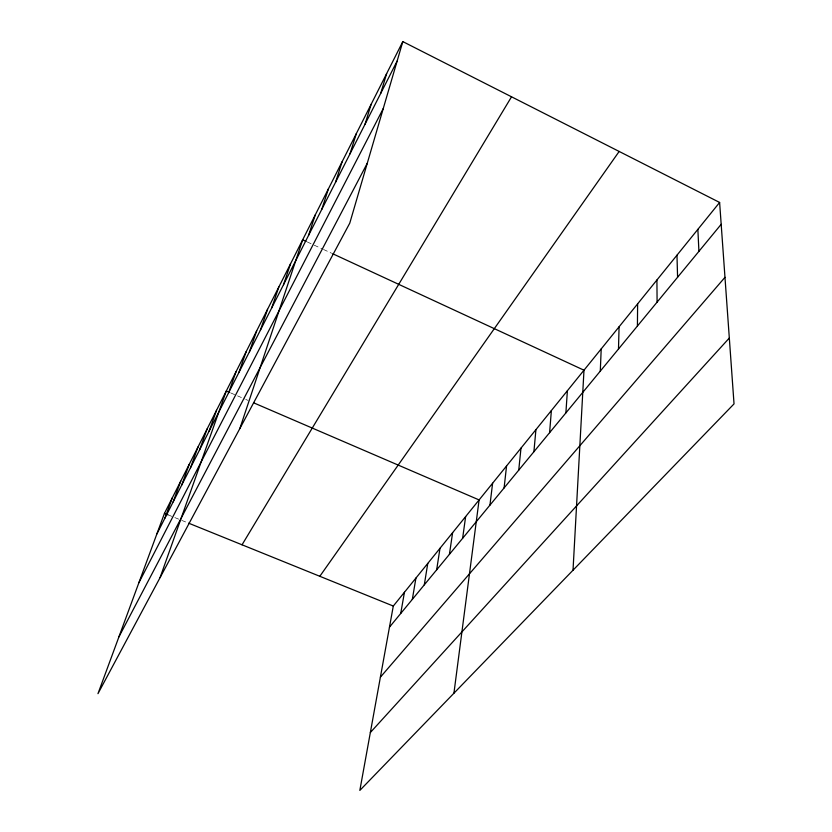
<?xml version="1.0" encoding="UTF-8"?>
<svg xmlns="http://www.w3.org/2000/svg" width="832" height="832" viewBox="0 0 832 832"><rect width="100%" height="100%" fill="white"/><g stroke="black" fill="none" stroke-linecap="round" stroke-linejoin="round"><path stroke-width="0.62" stroke-dasharray="4.16 3.12" d="M167.918 514.79L173.68 517.119M174.834 517.587L180.596 519.927M181.75 520.385L187.491 522.714M230.859 392.995L244.587 398.913M245.731 399.412L248.019 400.39M307.299 241.966L313.092 244.65M314.257 245.19L322.358 248.945M323.523 249.486L331.583 253.23"/><path stroke-width="1.25" d="M637.416 326.03L637.624 303.867M618.498 349.003L619.07 326.82M600.298 371.114L601.203 348.92M573.019 570.211L583.991 370.209L332.738 253.76M565.885 412.89L567.393 390.728M549.609 432.661L551.377 410.54M533.905 451.734L535.922 429.655M518.742 470.142L520.988 448.115M504.098 487.926L506.563 465.972M489.944 505.118L492.606 483.226M453.929 693.212L479.097 499.928L253.698 402.844M462.623 538.304L465.639 516.589M449.426 554.32L452.608 532.698M436.665 569.826L439.993 548.298M424.299 584.834L427.773 563.42M412.329 599.373L415.927 578.063M400.722 613.475L404.446 592.27M719.618 202.457L393.297 606.05L359.84 790.4L734.032 403.894L719.618 202.457L402.813 41.6L164.455 513.386L97.968 693.67L349.773 223.142L402.813 41.6M380.713 93.371L386.641 73.611M365.019 124.27L371.155 104.26M349.981 153.858L356.325 133.63M335.577 182.208L342.087 161.803M321.766 209.404L328.422 188.843M308.506 235.508L315.297 214.833M239.845 428.553L302.671 239.824L306.145 241.436M283.504 284.71L290.524 263.869M271.71 307.913L278.824 287.019M260.354 330.262L267.55 309.338M249.413 351.801L256.682 330.855M238.867 372.57L246.189 351.614M228.686 392.6L236.059 371.665M160.087 577.585L226.283 391.03L229.715 392.506M209.082 431.194L216.538 410.311M199.628 449.79L207.126 428.938M190.507 467.75L198.026 446.95M181.688 485.108L189.228 464.37M173.15 501.904L180.7 481.239M164.892 518.17L172.453 497.567M156.894 533.915L397.124 61.069M138.892 582.712L383.25 108.555M118.914 636.875L367.255 163.29M242.039 544.804L511.534 96.803M319.821 576.295L619.164 151.455M389.47 627.141L721.188 224.297M380.39 677.175L724.974 277.326M370.344 732.534L729.321 338.031M164.455 513.386L167.918 514.79M188.635 523.172L393.297 606.05M697.861 229.372L698.922 251.326M676.978 255.195L677.581 277.254M656.916 280.01L657.093 302.13"/></g></svg>
